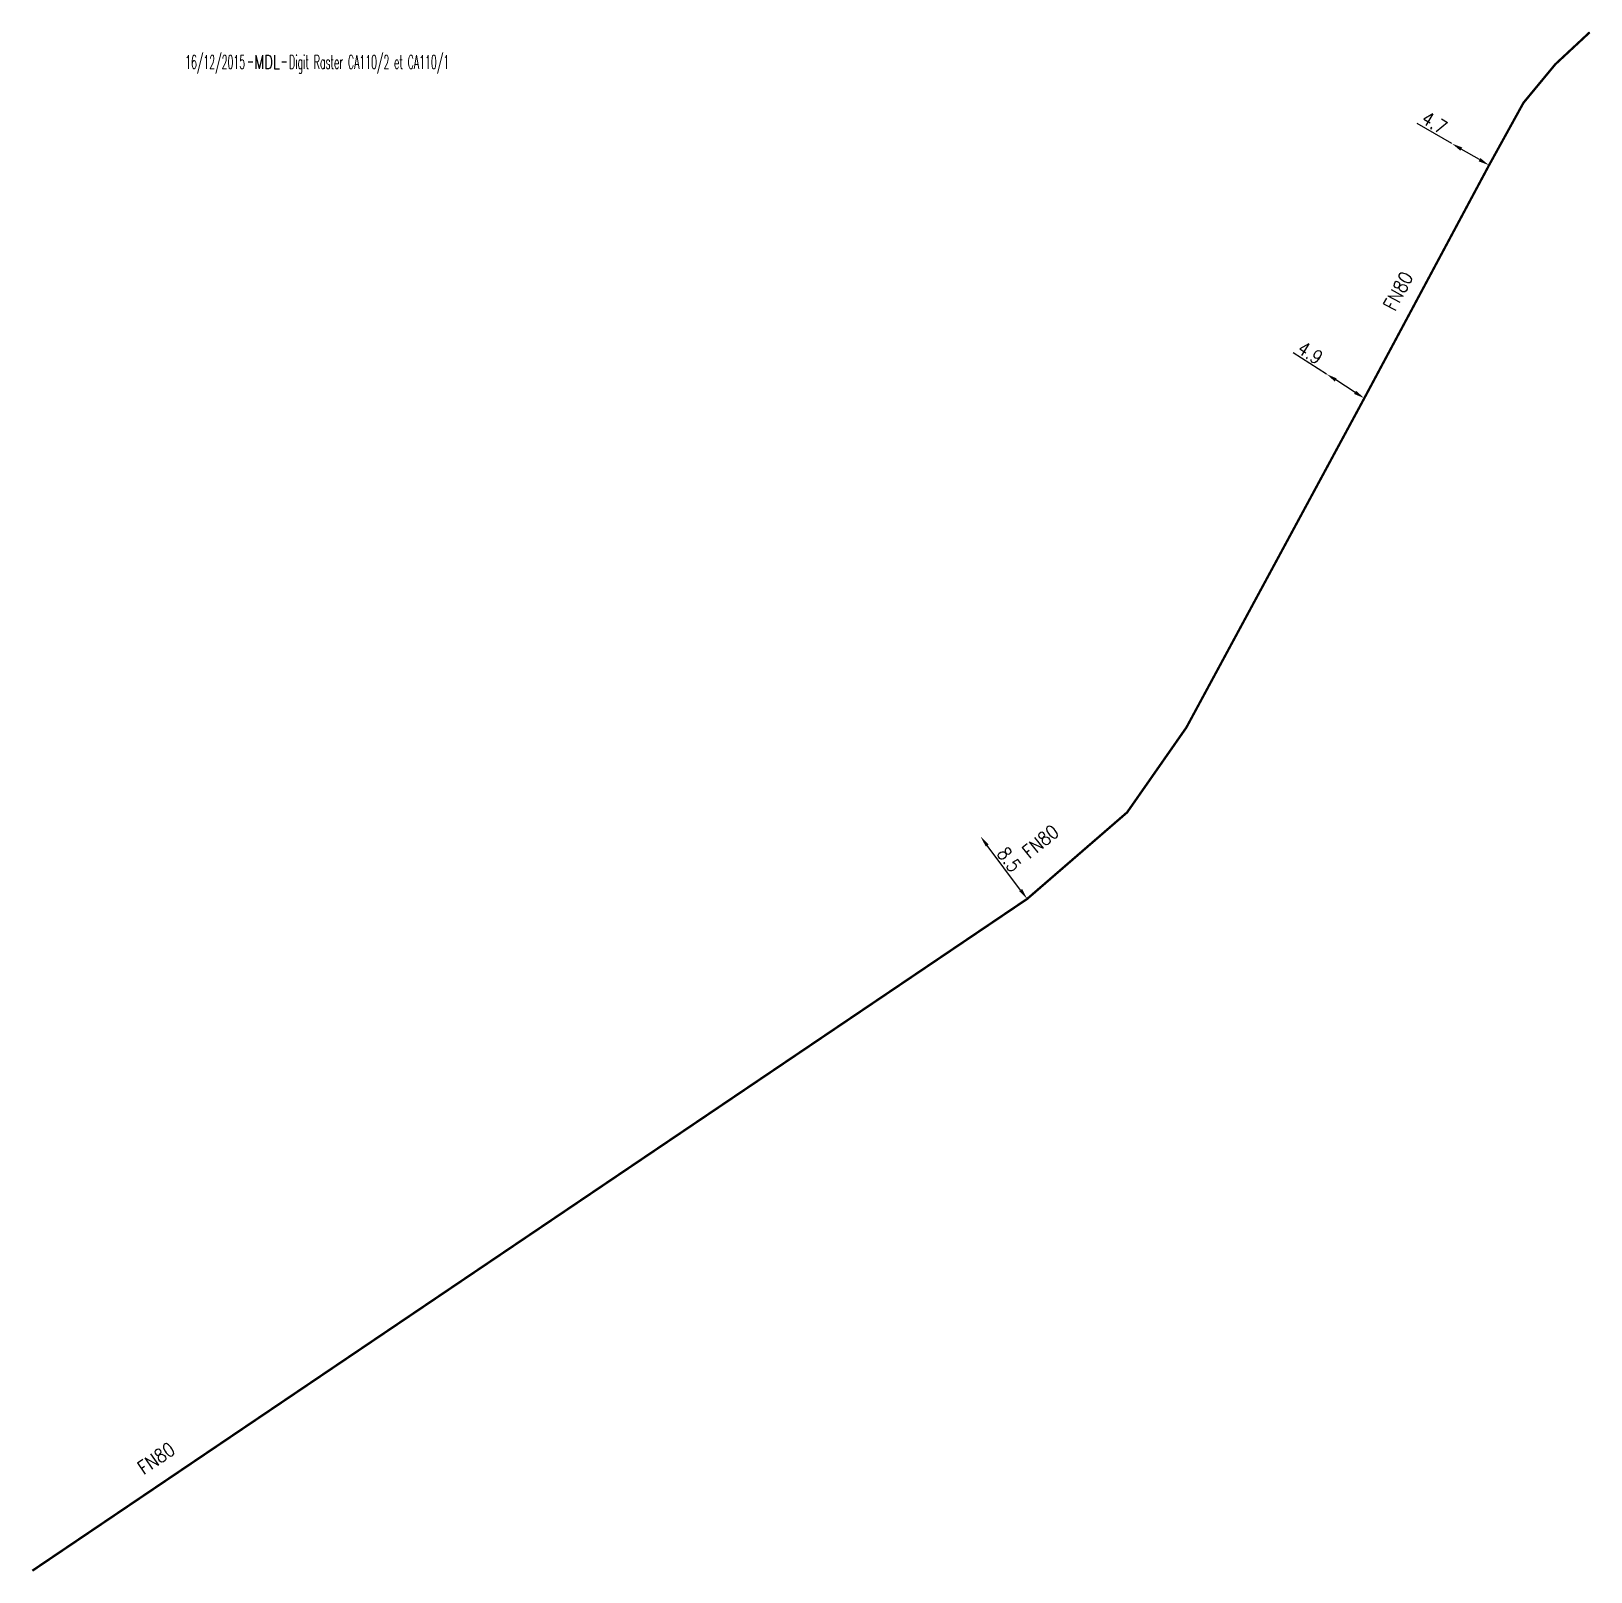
# Model space of a CAD drawing. Header units: millimetres. Extents: x 160000 to 161000, y 121011 to 122002.
# Drawn here: x 159999.9 to 160170.2, y 121820.7 to 121989 of the extents above; entities that cross this region are included whole.
import ezdxf
from ezdxf.enums import TextEntityAlignment as Align

# ---------------------------------------------------------------- set-up
doc = ezdxf.new("R2010")
doc.units = ezdxf.units.MM
doc.layers.get('0').update_dxf_attribs({"linetype": 'CONTINUOUS'})
doc.layers.get('Defpoints').update_dxf_attribs({"linetype": 'CONTINUOUS'})
doc.layers.add('L_908', color=5, linetype='CONTINUOUS')
doc.layers.add('L_910', color=7, linetype='CONTINUOUS')
doc.styles.get("Standard").update_dxf_attribs({"font": 'romans.shx', "width": 0.85})
doc.linetypes.add('BP_HS', pattern='A,2,-1,["G",Standard,S=0.85,R=0,X=-0.27,Y=-0.4],-1', length=4)
doc.dimstyles.get("Standard").update_dxf_attribs({"dimtxt": 1.5, "dimasz": 1.2, "dimexe": 0.625, "dimexo": 0.625, "dimgap": 0.25, "dimtad": 1, "dimdec": 1, "dimzin": 0, "dimdsep": 46, "dimtxsty": 'Standard', "dimcen": -0.5, "dimadec": 0, "dimazin": 0, "dimtfac": 1, "dimtdec": 1, "dimtmove": 0, "dimatfit": 3, "dimfxl": 0, "dimtolj": 1, "dimtzin": 0, "dimarcsym": 0})

# ---------------------------------------------------------------- blocks, each defined once
blk = doc.blocks.new('GIS_MODF')
at = {"color": 0, "linetype": 'Continuous', "flags": 128}
for points in [[(-2.18, -0.01), (-1.68, -0.01)], [(1.52, -0.01), (2.02, -0.01)]]:
    blk.add_lwpolyline(points, dxfattribs=at)
at = {"color": 0, "linetype": 'Continuous', "width": 0.5}
blk.add_attdef('DATE', text='', height=1.5, dxfattribs=at).set_placement((-2.5, -0.8), align=Align.RIGHT)
at = {"color": 0, "linetype": 'Continuous', "width": 1.771291}
blk.add_attdef('USER', text='', height=1.5, dxfattribs=at).set_placement((-1.51, -0.8), (1.28, -0.8), align=Align.FIT)
at = {"color": 0, "linetype": 'Continuous', "width": 0.5}
blk.add_attdef('DESC', (2.29, -0.8), '', height=1.5, dxfattribs=at)
blk = doc.blocks.new('*D13')
at = {"layer": 'Defpoints', "color": 0, "linetype": 'Continuous', "transparency": 16777216}
for p in [(160155.01, 121976.71), (160155.01, 121976.71), (160159.07, 121974.34)]:
    blk.add_point(p, dxfattribs=at)
at = {"layer": 'L_908', "color": 0, "linetype": 'Continuous', "lineweight": -2, "transparency": 16777216}
for p, q in [((160155.01, 121976.71), (160151.23, 121978.91)), ((160158.03, 121974.95), (160156.04, 121976.11)), ((160159.38, 121974.88), (160159.38, 121974.88))]:
    blk.add_line(p, q, dxfattribs=at)
at = {"layer": 'L_908', "color": 0, "linetype": 'Continuous', "transparency": 16777216}
for points in [[(160156.14, 121976.28), (160155.94, 121975.93), (160155.01, 121976.71)], [(160158.13, 121975.12), (160157.93, 121974.77), (160159.07, 121974.34)]]:
    blk.add_solid(points, dxfattribs=at)
at = {"layer": 'L_908', "color": 0, "linetype": 'Continuous', "transparency": 16777216, "insert": (160153.11, 121978.98), "char_height": 1.5, "attachment_point": 5, "rotation": 329.7257}
blk.add_mtext('\\A1;4.7', dxfattribs=at)
blk = doc.blocks.new('*D14')
at = {"layer": 'Defpoints', "color": 0, "linetype": 'Continuous', "transparency": 16777216}
for p in [(160141.33, 121951.53), (160141.33, 121951.53), (160145.45, 121948.89)]:
    blk.add_point(p, dxfattribs=at)
at = {"layer": 'L_908', "color": 0, "linetype": 'Continuous', "lineweight": -2, "transparency": 16777216}
for p, q in [((160141.33, 121951.53), (160137.69, 121953.85)), ((160144.44, 121949.53), (160142.34, 121950.88))]:
    blk.add_line(p, q, dxfattribs=at)
at = {"layer": 'L_908', "color": 0, "linetype": 'Continuous', "transparency": 16777216}
for points in [[(160142.44, 121951.05), (160142.23, 121950.71), (160141.33, 121951.53)], [(160144.55, 121949.7), (160144.33, 121949.36), (160145.45, 121948.89)]]:
    blk.add_solid(points, dxfattribs=at)
at = {"layer": 'L_908', "color": 0, "linetype": 'Continuous', "transparency": 16777216, "insert": (160139.54, 121953.85), "char_height": 1.5, "attachment_point": 5, "rotation": 327.3899}
blk.add_mtext('\\A1;4.9', dxfattribs=at)
blk = doc.blocks.new('*D15')
at = {"layer": 'Defpoints', "color": 0, "linetype": 'Continuous', "transparency": 16777216}
for p in [(160103.55, 121901), (160103.55, 121901), (160108.64, 121894.2)]:
    blk.add_point(p, dxfattribs=at)
at = {"layer": 'L_908', "color": 0, "linetype": 'Continuous', "lineweight": -2, "transparency": 16777216}
blk.add_line((160107.92, 121895.16), (160104.27, 121900.04), dxfattribs=at)
at = {"layer": 'L_908', "color": 0, "linetype": 'Continuous', "transparency": 16777216}
for points in [[(160104.43, 121900.16), (160104.11, 121899.92), (160103.55, 121901)], [(160108.08, 121895.28), (160107.76, 121895.04), (160108.64, 121894.2)]]:
    blk.add_solid(points, dxfattribs=at)
at = {"layer": 'L_908', "color": 0, "linetype": 'Continuous', "transparency": 16777216, "insert": (160106.67, 121898.5), "char_height": 1.5, "attachment_point": 5, "rotation": 306.7896}
blk.add_mtext('\\A1;8.5', dxfattribs=at)

msp = doc.modelspace()

# ---------------------------------------------------------------- linework, layer by layer
at = {"layer": 'L_908', "linetype": 'BP_HS', "ltscale": 0.5, "const_width": 0.25}
msp.add_lwpolyline([(160170.06, 121988.86), (160166.31, 121985.37), (160162.83, 121981.16), (160159.07, 121974.34), (160145.45, 121948.89), (160126.02, 121912.92), (160119.55, 121903.65), (160108.64, 121894.2), (160108.64, 121894.2), (160000, 121820.81)], dxfattribs=at)

# ---------------------------------------------------------------- block references
at = {"layer": 'L_910', "ltscale": 0.5}
ref = msp.add_blockref('GIS_MODF', (160025.74, 121985.66), dxfattribs=at)
ref.add_attrib('DATE', '16/12/2015', dxfattribs={"layer": '0', "color": 0, "linetype": 'Continuous', "height": 1.5, "width": 0.5}).set_placement((160023.24, 121984.86), align=Align.RIGHT)
ref.add_attrib('USER', 'MDL', dxfattribs={"layer": '0', "color": 0, "linetype": 'Continuous', "height": 1.5, "width": 0.638826}).set_placement((160024.23, 121984.86), (160027.02, 121984.86), align=Align.FIT)
ref.add_attrib('DESC', 'Digit Raster CA110/2 et CA110/1', (160028.03, 121984.86), dxfattribs={"layer": '0', "color": 0, "linetype": 'Continuous', "height": 1.5, "width": 0.5})

# ---------------------------------------------------------------- texts
at = {"layer": 'L_908', "linetype": 'Continuous', "width": 0.85}
for rotation, p in [(61.8605, (160148.78, 121958.31)), (39.0931, (160108.85, 121898.5)), (34.5997, (160012.15, 121831.22))]:
    msp.add_text('FN80', height=1.5, rotation=rotation, dxfattribs=at).set_placement(p)

# ---------------------------------------------------------------- dimensions: what is measured, and where the dimension line sits
at = {"layer": 'L_908', "linetype": 'Continuous'}
for base, p1, p2, angle, picture, middle in [((160155.01, 121976.71), (160159.07, 121974.34), (160155.01, 121976.71), 329.7257, '*D13', (160152.6, 121978.11)), ((160141.33, 121951.53), (160145.45, 121948.89), (160141.33, 121951.53), 327.3899, '*D14', (160139, 121953.01)), ((160103.55, 121901), (160108.64, 121894.2), (160103.55, 121901), 306.7896, '*D15', (160105.87, 121897.9))]:
    dim = msp.add_linear_dim(base=base, p1=p1, p2=p2, angle=angle, dimstyle='Standard', dxfattribs=at)
    dim.commit()
    dim.dimension.update_dxf_attribs({"geometry": picture, "text_midpoint": middle, "dimtype": 160})

doc.saveas('drawing.dxf')
